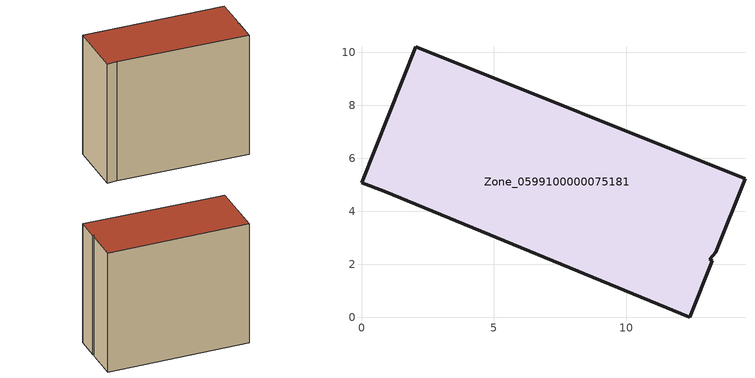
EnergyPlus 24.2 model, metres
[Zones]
Zone_0599100000075181
 floor ground (C_G): 0,5.09 2.06,10.21 14.48,5.22 13.38,2.45 13.15,2.18 13.25,2.13 12.4,0 0.86,4.76 z0
 wall outside (C_F): 2.06,10.21 0,5.09 0.86,4.76 12.4,0 13.25,2.13 13.15,2.18 13.38,2.45 14.48,5.22 2.06,10.21 z0:11.97
 roof outside (C_R): 12.4,0 13.25,2.13 13.15,2.18 13.38,2.45 14.48,5.22 2.06,10.21 0,5.09 0.86,4.76 z11.97
[BUILDING]
Pand.0599100000075181: North Axis=0; Terrain=City; Loads Convergence Tolerance Value=0.04; Temperature Convergence Tolerance Value=0.4; Solar Distribution=FullExterior; Maximum Number of Warmup Days=25; Minimum Number of Warmup Days=1
[Site:Location]
Rotterdam.The.Hague.AP_ZH_NLD Design_Conditions: Latitude=51.96; Longitude=4.45; Time Zone=1; Elevation=-4.5
[SITE:GROUNDTEMPERATURE:BUILDINGSURFACE]
18, 18, 18, 18, 18, 18, 18, 18, 18, 18, 18, 18
[MATERIAL] Thermal Absorptance=0.9; Solar Absorptance=0.7; Visible Absorptance=0.7
Name | Roughness | Thickness | Conductivity | Density | Specific Heat
G.TI.1946 | MediumSmooth | 0.15 | 1 | 540 | 1210
F.TI.1946 | Rough | 0.3 | 0.857143 | 1920 | 840
R.TI.1946 | MediumRough | 0.2 | 0.1 | 1500 | 1000
[CONSTRUCTION]
C_G: G.TI.1946
C_F: F.TI.1946
C_R: R.TI.1946
[ZONE]
Zone_0599100000075181: Type=1; Multiplier=1; Ceiling Height=Autocalculate; Volume=Autocalculate; Floor Area=autocalculate; Part of Total Floor Area=Yes
[ZONEINFILTRATION:DESIGNFLOWRATE]
Infil_Zone_0599100000075181: Zone or ZoneList or Space or SpaceList=Zone_0599100000075181; Schedule=AlwaysOn; Design Flow Rate Calculation Method=Flow/Area; Flow Rate per Floor Area=0.003; Constant Term Coefficient=1; Temperature Term Coefficient=0; Velocity Term Coefficient=0; Velocity Squared Term Coefficient=0
[HVACTEMPLATE:ZONE:IDEALLOADSAIRSYSTEM]
Zone_0599100000075181: Maximum Heating Supply Air Temperature=50; Minimum Cooling Supply Air Temperature=13; Maximum Heating Supply Air Humidity Ratio=0.0156; Minimum Cooling Supply Air Humidity Ratio=0.0077; Heating Limit=NoLimit; Cooling Limit=NoLimit; Dehumidification Control Type=ConstantSensibleHeatRatio; Cooling Sensible Heat Ratio=0.7; Dehumidification Setpoint=60; Humidification Control Type=None; Humidification Setpoint=30; Outdoor Air Method=None; Outdoor Air Flow Rate per Person=0.00944; Outdoor Air Flow Rate per Zone Floor Area=0; Outdoor Air Flow Rate per Zone=0; Demand Controlled Ventilation Type=None; Outdoor Air Economizer Type=NoEconomizer; Heat Recovery Type=None; Sensible Heat Recovery Effectiveness=0.7; Latent Heat Recovery Effectiveness=0.65
[ZONECONTROL:THERMOSTAT]
ThermostatControl_Zone_0599100000075181: Zone or ZoneList=Zone_0599100000075181; Control Type Schedule=DualSetpointControlType; Control 1=Thermostat_Zone_0599100000075181; Temperature Difference Between Cutout And Setpoint=0
[THERMOSTATSETPOINT:DUALSETPOINT]
Thermostat_Zone_0599100000075181: Heating Setpoint Temperature Schedule=HeatingSetpoint_Zone_0599100000075181; Cooling Setpoint Temperature Schedule=CoolingSetpoint_Zone_0599100000075181
[SCHEDULE:COMPACT]
HeatingSetpoint_Zone_0599100000075181: Through: 12/31, For: AllDays, Until: 24:00, 21
CoolingSetpoint_Zone_0599100000075181: Through: 12/31, For: AllDays, Until: 24:00, 24
DualSetpointControlType: Through: 12/31, For: AllDays, Until: 24:00, 4
AlwaysOn: Through: 12/31, For: AllDays, Until: 24:00, 1
